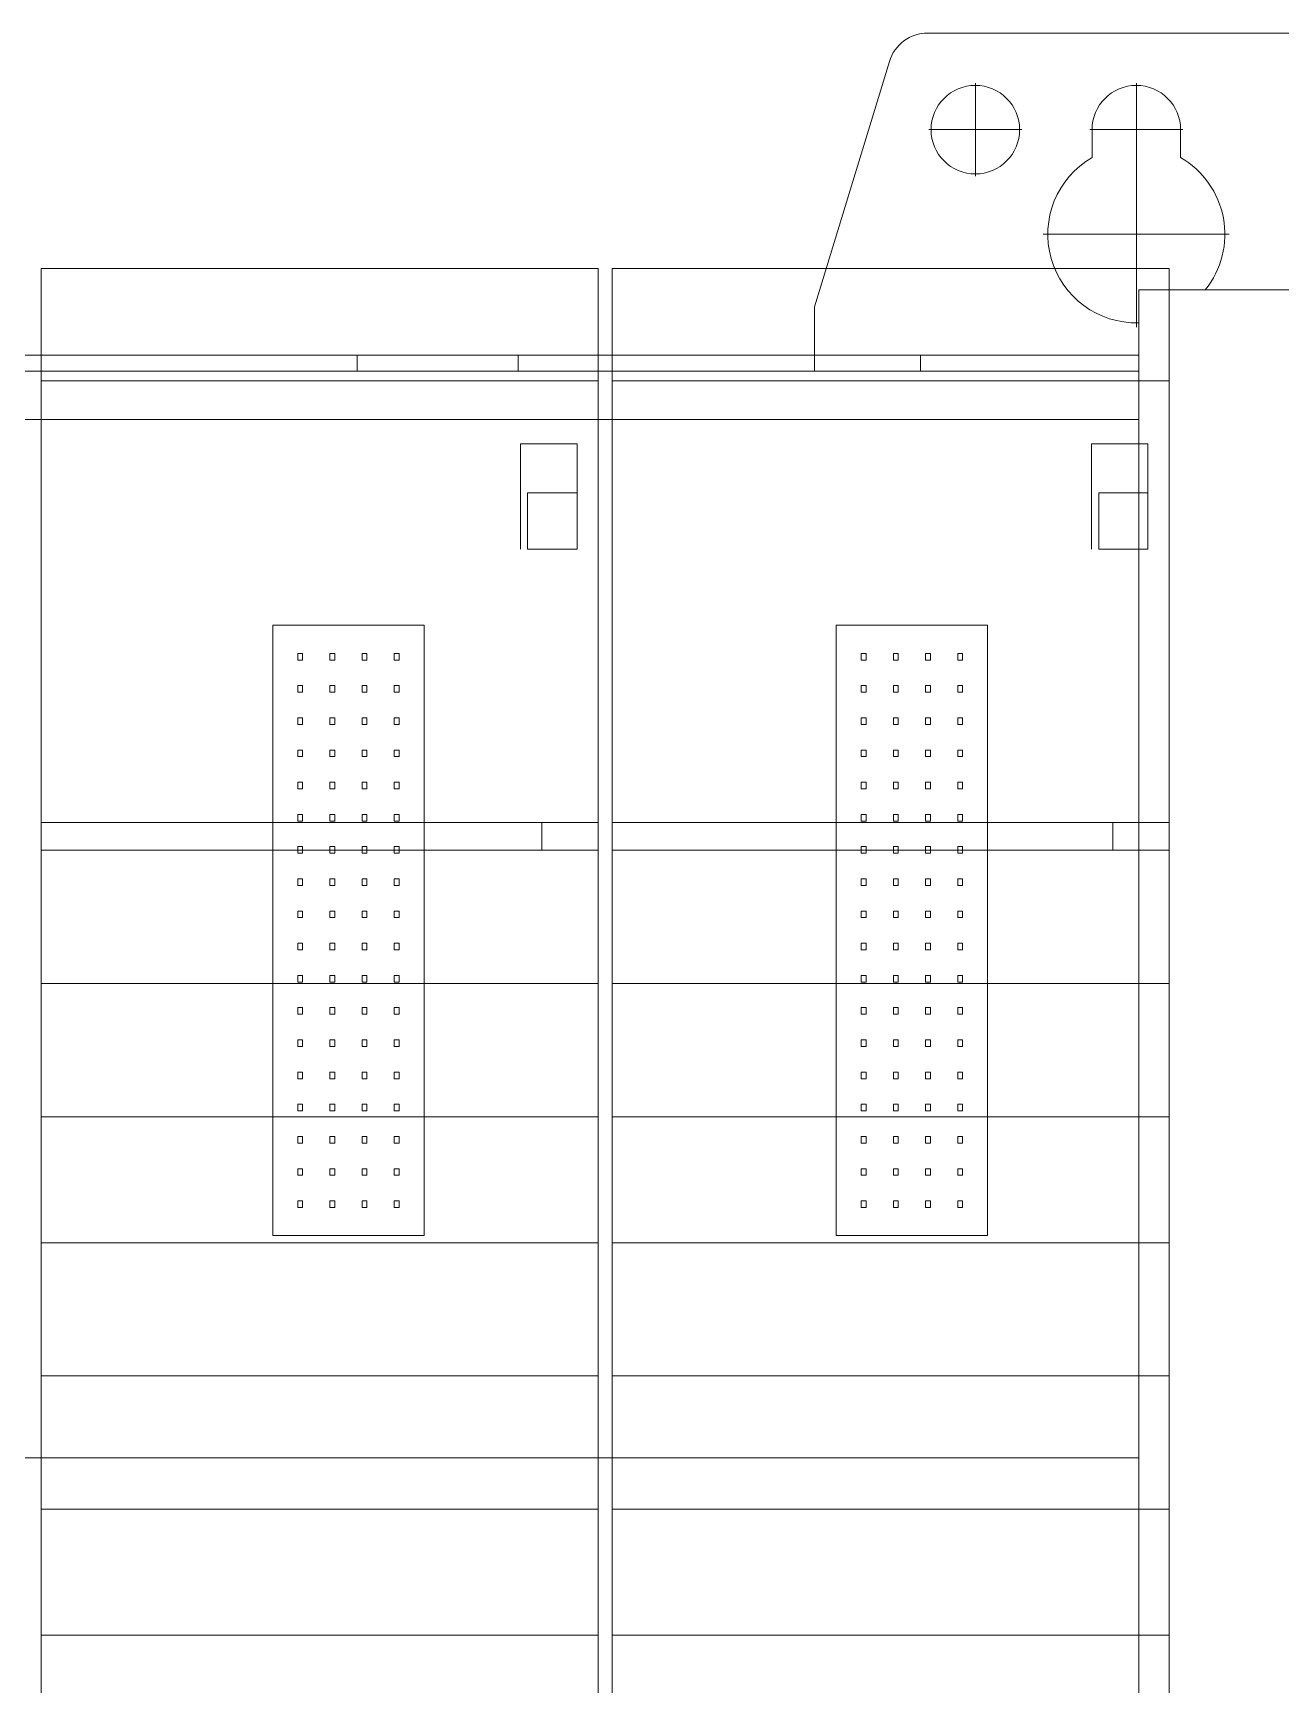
# Model space of a CAD drawing. Header units: millimetres. Extents: x 0 to 3780, y 0 to 2673.
# Drawn here: x 600.3 to 677.8, y 525 to 627.6 of the extents above; entities that cross this region are included whole.
import ezdxf

# ---------------------------------------------------------------- set-up
doc = ezdxf.new("R2010")
doc.units = ezdxf.units.MM
for name, color, linetype, lineweight in [('AM_0', 7, 'Continuous', 5), ('AM_7', 7, 'Continuous', 5), ('AM_9', 6, 'Continuous', 5)]:
    doc.layers.add(name, color=color, linetype=linetype, lineweight=lineweight)

msp = doc.modelspace()

# ---------------------------------------------------------------- linework, layer by layer
at = {"lineweight": 0}
for p, q in [((635.41, 612.95), (600.81, 612.95)), ((670.88, 612.95), (636.28, 612.95)), ((600.81, 605.98), (635.41, 605.98)), ((636.28, 605.98), (670.88, 605.98)), ((630.59, 595.53), (630.59, 602.07)), ((634.1, 602.07), (630.59, 602.07)), ((634.1, 599.03), (634.1, 602.07)), ((666.06, 595.53), (666.06, 602.07)), ((669.56, 602.07), (666.06, 602.07)), ((669.56, 599.03), (669.56, 602.07)), ((631.03, 599.03), (634.1, 599.03)), ((631.03, 599.03), (631.03, 595.53)), ((634.1, 595.53), (634.1, 599.03)), ((666.5, 599.03), (669.56, 599.03)), ((666.5, 599.03), (666.5, 595.53)), ((669.56, 595.53), (669.56, 599.03)), ((631.03, 595.53), (634.1, 595.53)), ((666.5, 595.53), (669.56, 595.53)), ((600.81, 578.56), (635.41, 578.56)), ((631.91, 576.83), (631.91, 578.56)), ((636.28, 578.56), (670.88, 578.56)), ((667.38, 576.83), (667.38, 578.56)), ((600.81, 576.83), (635.41, 576.83)), ((636.28, 576.83), (670.88, 576.83)), ((600.81, 568.55), (635.41, 568.55)), ((636.28, 568.55), (670.88, 568.55)), ((600.81, 560.28), (635.41, 560.28)), ((636.28, 560.28), (670.88, 560.28)), ((600.81, 552.45), (635.41, 552.45)), ((636.28, 552.45), (670.88, 552.45)), ((600.81, 544.18), (635.41, 544.18)), ((636.28, 544.18), (670.88, 544.18)), ((600.81, 535.9), (635.41, 535.9)), ((636.28, 535.9), (670.88, 535.9)), ((600.81, 528.08), (635.41, 528.08)), ((636.28, 528.08), (670.88, 528.08))]:
    msp.add_line(p, q, dxfattribs=at)
for points in [[(635.41, 470.62), (600.81, 470.62), (600.81, 612.95), (635.41, 612.95)], [(600.81, 612.95), (600.81, 470.62), (635.41, 470.62), (635.41, 612.95)], [(670.88, 470.62), (636.28, 470.62), (636.28, 612.95), (670.88, 612.95)], [(636.28, 612.95), (636.28, 470.62), (670.88, 470.62), (670.88, 612.95)], [(634.1, 595.53), (634.1, 599.03), (631.03, 599.03), (631.03, 595.53)], [(669.56, 595.53), (669.56, 599.03), (666.5, 599.03), (666.5, 595.53)]]:
    msp.add_lwpolyline(points, close=True, dxfattribs=at)
at = {"layer": 'AM_0'}
for p, q in [((681.79, 627.58), (655.89, 627.58)), ((653.5, 625.81), (648.84, 610.58)), ((666.09, 621.58), (666.09, 619.84)), ((671.59, 619.84), (671.59, 621.58)), ((678.89, 611.63), (668.99, 611.63)), ((668.99, 611.63), (668.99, 466.35)), ((648.84, 610.58), (648.84, 607.58)), ((493.64, 607.58), (668.99, 607.58)), ((493.64, 606.58), (668.99, 606.58)), ((668.99, 603.57), (493.64, 603.57)), ((624.6, 590.8), (615.2, 590.8)), ((615.2, 590.8), (615.2, 552.9)), ((624.6, 552.9), (624.6, 590.8)), ((659.6, 590.8), (650.2, 590.8)), ((650.2, 590.8), (650.2, 552.9)), ((659.6, 552.9), (659.6, 590.8)), ((616.75, 589.05), (616.75, 588.64)), ((617.05, 589.05), (616.75, 589.05)), ((617.05, 588.64), (617.05, 589.05)), ((618.75, 589.05), (618.75, 588.64)), ((619.05, 589.05), (618.75, 589.05)), ((619.05, 588.64), (619.05, 589.05)), ((620.75, 589.05), (620.75, 588.64)), ((621.05, 589.05), (620.75, 589.05)), ((621.05, 588.64), (621.05, 589.05)), ((622.75, 589.05), (622.75, 588.64)), ((623.05, 589.05), (622.75, 589.05)), ((623.05, 588.64), (623.05, 589.05)), ((651.75, 589.05), (651.75, 588.64)), ((652.05, 589.05), (651.75, 589.05)), ((652.05, 588.64), (652.05, 589.05)), ((653.75, 589.05), (653.75, 588.64)), ((654.05, 589.05), (653.75, 589.05)), ((654.05, 588.64), (654.05, 589.05)), ((655.75, 589.05), (655.75, 588.64)), ((656.05, 589.05), (655.75, 589.05)), ((656.05, 588.64), (656.05, 589.05)), ((657.75, 589.05), (657.75, 588.64)), ((658.05, 589.05), (657.75, 589.05)), ((658.05, 588.64), (658.05, 589.05)), ((616.75, 588.64), (617.05, 588.64)), ((618.75, 588.64), (619.05, 588.64)), ((620.75, 588.64), (621.05, 588.64)), ((622.75, 588.64), (623.05, 588.64)), ((651.75, 588.64), (652.05, 588.64)), ((653.75, 588.64), (654.05, 588.64)), ((655.75, 588.64), (656.05, 588.64)), ((657.75, 588.64), (658.05, 588.64)), ((616.75, 587.05), (616.75, 586.64)), ((617.05, 587.05), (616.75, 587.05)), ((617.05, 586.64), (617.05, 587.05)), ((618.75, 587.05), (618.75, 586.64)), ((619.05, 587.05), (618.75, 587.05)), ((619.05, 586.64), (619.05, 587.05)), ((620.75, 587.05), (620.75, 586.64)), ((621.05, 587.05), (620.75, 587.05)), ((621.05, 586.64), (621.05, 587.05)), ((622.75, 587.05), (622.75, 586.64)), ((623.05, 587.05), (622.75, 587.05)), ((623.05, 586.64), (623.05, 587.05)), ((651.75, 587.05), (651.75, 586.64)), ((652.05, 587.05), (651.75, 587.05)), ((652.05, 586.64), (652.05, 587.05)), ((653.75, 587.05), (653.75, 586.64)), ((654.05, 587.05), (653.75, 587.05)), ((654.05, 586.64), (654.05, 587.05)), ((656.05, 587.05), (655.75, 587.05)), ((655.75, 587.05), (655.75, 586.64)), ((656.05, 586.64), (656.05, 587.05)), ((657.75, 587.05), (657.75, 586.64)), ((658.05, 587.05), (657.75, 587.05)), ((658.05, 586.64), (658.05, 587.05)), ((616.75, 586.64), (617.05, 586.64)), ((618.75, 586.64), (619.05, 586.64)), ((620.75, 586.64), (621.05, 586.64)), ((622.75, 586.64), (623.05, 586.64)), ((651.75, 586.64), (652.05, 586.64)), ((653.75, 586.64), (654.05, 586.64)), ((655.75, 586.64), (656.05, 586.64)), ((657.75, 586.64), (658.05, 586.64)), ((616.75, 585.05), (616.75, 584.64)), ((617.05, 585.05), (616.75, 585.05)), ((617.05, 584.64), (617.05, 585.05)), ((618.75, 585.05), (618.75, 584.64)), ((619.05, 585.05), (618.75, 585.05)), ((619.05, 584.64), (619.05, 585.05)), ((620.75, 585.05), (620.75, 584.64)), ((621.05, 585.05), (620.75, 585.05)), ((621.05, 584.64), (621.05, 585.05)), ((622.75, 585.05), (622.75, 584.64)), ((623.05, 585.05), (622.75, 585.05)), ((623.05, 584.64), (623.05, 585.05)), ((651.75, 585.05), (651.75, 584.64)), ((652.05, 585.05), (651.75, 585.05)), ((652.05, 584.64), (652.05, 585.05)), ((653.75, 585.05), (653.75, 584.64)), ((654.05, 585.05), (653.75, 585.05)), ((654.05, 584.64), (654.05, 585.05)), ((655.75, 585.05), (655.75, 584.64)), ((656.05, 585.05), (655.75, 585.05)), ((656.05, 584.64), (656.05, 585.05)), ((658.05, 585.05), (657.75, 585.05)), ((657.75, 585.05), (657.75, 584.64)), ((658.05, 584.64), (658.05, 585.05)), ((616.75, 584.64), (617.05, 584.64)), ((618.75, 584.64), (619.05, 584.64)), ((620.75, 584.64), (621.05, 584.64)), ((622.75, 584.64), (623.05, 584.64)), ((651.75, 584.64), (652.05, 584.64)), ((653.75, 584.64), (654.05, 584.64)), ((655.75, 584.64), (656.05, 584.64)), ((657.75, 584.64), (658.05, 584.64)), ((617.05, 583.05), (616.75, 583.05)), ((616.75, 583.05), (616.75, 582.64)), ((617.05, 582.64), (617.05, 583.05)), ((618.75, 583.05), (618.75, 582.64)), ((619.05, 583.05), (618.75, 583.05)), ((619.05, 582.64), (619.05, 583.05)), ((620.75, 583.05), (620.75, 582.64)), ((621.05, 583.05), (620.75, 583.05)), ((621.05, 582.64), (621.05, 583.05)), ((622.75, 583.05), (622.75, 582.64)), ((623.05, 583.05), (622.75, 583.05)), ((623.05, 582.64), (623.05, 583.05)), ((651.75, 583.05), (651.75, 582.64)), ((652.05, 583.05), (651.75, 583.05)), ((652.05, 582.64), (652.05, 583.05)), ((653.75, 583.05), (653.75, 582.64)), ((654.05, 583.05), (653.75, 583.05)), ((654.05, 582.64), (654.05, 583.05)), ((655.75, 583.05), (655.75, 582.64)), ((656.05, 583.05), (655.75, 583.05)), ((656.05, 582.64), (656.05, 583.05)), ((657.75, 583.05), (657.75, 582.64)), ((658.05, 583.05), (657.75, 583.05)), ((658.05, 582.64), (658.05, 583.05)), ((616.75, 582.64), (617.05, 582.64)), ((618.75, 582.64), (619.05, 582.64)), ((620.75, 582.64), (621.05, 582.64)), ((622.75, 582.64), (623.05, 582.64)), ((651.75, 582.64), (652.05, 582.64)), ((653.75, 582.64), (654.05, 582.64)), ((655.75, 582.64), (656.05, 582.64)), ((657.75, 582.64), (658.05, 582.64)), ((616.75, 581.05), (616.75, 580.64)), ((617.05, 581.05), (616.75, 581.05)), ((617.05, 580.64), (617.05, 581.05)), ((618.75, 581.05), (618.75, 580.64)), ((619.05, 581.05), (618.75, 581.05)), ((619.05, 580.64), (619.05, 581.05)), ((620.75, 581.05), (620.75, 580.64)), ((621.05, 581.05), (620.75, 581.05)), ((621.05, 580.64), (621.05, 581.05)), ((622.75, 581.05), (622.75, 580.64)), ((623.05, 581.05), (622.75, 581.05)), ((623.05, 580.64), (623.05, 581.05)), ((651.75, 581.05), (651.75, 580.64)), ((652.05, 581.05), (651.75, 581.05)), ((652.05, 580.64), (652.05, 581.05)), ((653.75, 581.05), (653.75, 580.64)), ((654.05, 581.05), (653.75, 581.05)), ((654.05, 580.64), (654.05, 581.05)), ((655.75, 581.05), (655.75, 580.64)), ((656.05, 581.05), (655.75, 581.05)), ((656.05, 580.64), (656.05, 581.05)), ((657.75, 581.05), (657.75, 580.64)), ((658.05, 581.05), (657.75, 581.05)), ((658.05, 580.64), (658.05, 581.05)), ((616.75, 580.64), (617.05, 580.64)), ((618.75, 580.64), (619.05, 580.64)), ((620.75, 580.64), (621.05, 580.64)), ((622.75, 580.64), (623.05, 580.64)), ((651.75, 580.64), (652.05, 580.64)), ((653.75, 580.64), (654.05, 580.64)), ((655.75, 580.64), (656.05, 580.64)), ((657.75, 580.64), (658.05, 580.64)), ((616.75, 579.05), (616.75, 578.64)), ((617.05, 579.05), (616.75, 579.05)), ((616.75, 578.64), (617.05, 578.64)), ((617.05, 578.64), (617.05, 579.05)), ((618.75, 579.05), (618.75, 578.64)), ((619.05, 579.05), (618.75, 579.05)), ((618.75, 578.64), (619.05, 578.64)), ((619.05, 578.64), (619.05, 579.05)), ((620.75, 579.05), (620.75, 578.64)), ((621.05, 579.05), (620.75, 579.05)), ((620.75, 578.64), (621.05, 578.64)), ((621.05, 578.64), (621.05, 579.05)), ((622.75, 579.05), (622.75, 578.64)), ((623.05, 579.05), (622.75, 579.05)), ((622.75, 578.64), (623.05, 578.64)), ((623.05, 578.64), (623.05, 579.05)), ((651.75, 579.05), (651.75, 578.64)), ((652.05, 579.05), (651.75, 579.05)), ((651.75, 578.64), (652.05, 578.64)), ((652.05, 578.64), (652.05, 579.05)), ((653.75, 579.05), (653.75, 578.64)), ((654.05, 579.05), (653.75, 579.05)), ((653.75, 578.64), (654.05, 578.64)), ((654.05, 578.64), (654.05, 579.05)), ((655.75, 579.05), (655.75, 578.64)), ((656.05, 579.05), (655.75, 579.05)), ((655.75, 578.64), (656.05, 578.64)), ((656.05, 578.64), (656.05, 579.05)), ((657.75, 579.05), (657.75, 578.64)), ((658.05, 579.05), (657.75, 579.05)), ((657.75, 578.64), (658.05, 578.64)), ((658.05, 578.64), (658.05, 579.05)), ((616.75, 577.05), (616.75, 576.64)), ((617.05, 577.05), (616.75, 577.05)), ((616.75, 576.64), (617.05, 576.64)), ((617.05, 576.64), (617.05, 577.05)), ((618.75, 577.05), (618.75, 576.64)), ((619.05, 577.05), (618.75, 577.05)), ((618.75, 576.64), (619.05, 576.64)), ((619.05, 576.64), (619.05, 577.05)), ((620.75, 577.05), (620.75, 576.64)), ((621.05, 577.05), (620.75, 577.05)), ((620.75, 576.64), (621.05, 576.64)), ((621.05, 576.64), (621.05, 577.05)), ((622.75, 577.05), (622.75, 576.64)), ((623.05, 577.05), (622.75, 577.05)), ((622.75, 576.64), (623.05, 576.64)), ((623.05, 576.64), (623.05, 577.05)), ((651.75, 577.05), (651.75, 576.64)), ((652.05, 577.05), (651.75, 577.05)), ((651.75, 576.64), (652.05, 576.64)), ((652.05, 576.64), (652.05, 577.05)), ((653.75, 577.05), (653.75, 576.64)), ((654.05, 577.05), (653.75, 577.05)), ((653.75, 576.64), (654.05, 576.64)), ((654.05, 576.64), (654.05, 577.05)), ((655.75, 577.05), (655.75, 576.64)), ((656.05, 577.05), (655.75, 577.05)), ((655.75, 576.64), (656.05, 576.64)), ((656.05, 576.64), (656.05, 577.05)), ((657.75, 577.05), (657.75, 576.64)), ((658.05, 577.05), (657.75, 577.05)), ((657.75, 576.64), (658.05, 576.64)), ((658.05, 576.64), (658.05, 577.05)), ((616.75, 575.05), (616.75, 574.64)), ((617.05, 575.05), (616.75, 575.05)), ((616.75, 574.64), (617.05, 574.64)), ((617.05, 574.64), (617.05, 575.05)), ((618.75, 575.05), (618.75, 574.64)), ((619.05, 575.05), (618.75, 575.05)), ((618.75, 574.64), (619.05, 574.64)), ((619.05, 574.64), (619.05, 575.05)), ((620.75, 575.05), (620.75, 574.64)), ((621.05, 575.05), (620.75, 575.05)), ((620.75, 574.64), (621.05, 574.64)), ((621.05, 574.64), (621.05, 575.05)), ((622.75, 575.05), (622.75, 574.64)), ((623.05, 575.05), (622.75, 575.05)), ((622.75, 574.64), (623.05, 574.64)), ((623.05, 574.64), (623.05, 575.05)), ((652.05, 575.05), (651.75, 575.05)), ((651.75, 575.05), (651.75, 574.64)), ((651.75, 574.64), (652.05, 574.64)), ((652.05, 574.64), (652.05, 575.05)), ((653.75, 575.05), (653.75, 574.64)), ((654.05, 575.05), (653.75, 575.05)), ((653.75, 574.64), (654.05, 574.64)), ((654.05, 574.64), (654.05, 575.05)), ((655.75, 575.05), (655.75, 574.64)), ((656.05, 575.05), (655.75, 575.05)), ((655.75, 574.64), (656.05, 574.64)), ((656.05, 574.64), (656.05, 575.05)), ((657.75, 575.05), (657.75, 574.64)), ((658.05, 575.05), (657.75, 575.05)), ((657.75, 574.64), (658.05, 574.64)), ((658.05, 574.64), (658.05, 575.05)), ((617.05, 573.05), (616.75, 573.05)), ((616.75, 573.05), (616.75, 572.64)), ((616.75, 572.64), (617.05, 572.64)), ((617.05, 572.64), (617.05, 573.05)), ((618.75, 573.05), (618.75, 572.64)), ((619.05, 573.05), (618.75, 573.05)), ((618.75, 572.64), (619.05, 572.64)), ((619.05, 572.64), (619.05, 573.05)), ((620.75, 573.05), (620.75, 572.64)), ((621.05, 573.05), (620.75, 573.05)), ((620.75, 572.64), (621.05, 572.64)), ((621.05, 572.64), (621.05, 573.05)), ((622.75, 573.05), (622.75, 572.64)), ((623.05, 573.05), (622.75, 573.05)), ((622.75, 572.64), (623.05, 572.64)), ((623.05, 572.64), (623.05, 573.05)), ((651.75, 573.05), (651.75, 572.64)), ((652.05, 573.05), (651.75, 573.05)), ((651.75, 572.64), (652.05, 572.64)), ((652.05, 572.64), (652.05, 573.05)), ((653.75, 573.05), (653.75, 572.64)), ((654.05, 573.05), (653.75, 573.05)), ((653.75, 572.64), (654.05, 572.64)), ((654.05, 572.64), (654.05, 573.05)), ((655.75, 573.05), (655.75, 572.64)), ((656.05, 573.05), (655.75, 573.05)), ((655.75, 572.64), (656.05, 572.64)), ((656.05, 572.64), (656.05, 573.05)), ((657.75, 573.05), (657.75, 572.64)), ((658.05, 573.05), (657.75, 573.05)), ((657.75, 572.64), (658.05, 572.64)), ((658.05, 572.64), (658.05, 573.05)), ((617.05, 571.05), (616.75, 571.05)), ((616.75, 571.05), (616.75, 570.64)), ((616.75, 570.64), (617.05, 570.64)), ((617.05, 570.64), (617.05, 571.05)), ((618.75, 571.05), (618.75, 570.64)), ((619.05, 571.05), (618.75, 571.05)), ((618.75, 570.64), (619.05, 570.64)), ((619.05, 570.64), (619.05, 571.05)), ((620.75, 571.05), (620.75, 570.64)), ((621.05, 571.05), (620.75, 571.05)), ((620.75, 570.64), (621.05, 570.64)), ((621.05, 570.64), (621.05, 571.05)), ((622.75, 571.05), (622.75, 570.64)), ((623.05, 571.05), (622.75, 571.05)), ((622.75, 570.64), (623.05, 570.64)), ((623.05, 570.64), (623.05, 571.05)), ((652.05, 571.05), (651.75, 571.05)), ((651.75, 571.05), (651.75, 570.64)), ((651.75, 570.64), (652.05, 570.64)), ((652.05, 570.64), (652.05, 571.05)), ((653.75, 571.05), (653.75, 570.64)), ((654.05, 571.05), (653.75, 571.05)), ((653.75, 570.64), (654.05, 570.64)), ((654.05, 570.64), (654.05, 571.05)), ((655.75, 571.05), (655.75, 570.64)), ((656.05, 571.05), (655.75, 571.05)), ((655.75, 570.64), (656.05, 570.64)), ((656.05, 570.64), (656.05, 571.05)), ((657.75, 571.05), (657.75, 570.64)), ((658.05, 571.05), (657.75, 571.05)), ((657.75, 570.64), (658.05, 570.64)), ((658.05, 570.64), (658.05, 571.05)), ((617.05, 569.05), (616.75, 569.05)), ((616.75, 569.05), (616.75, 568.64)), ((616.75, 568.64), (617.05, 568.64)), ((617.05, 568.64), (617.05, 569.05)), ((618.75, 569.05), (618.75, 568.64)), ((619.05, 569.05), (618.75, 569.05)), ((618.75, 568.64), (619.05, 568.64)), ((619.05, 568.64), (619.05, 569.05)), ((620.75, 569.05), (620.75, 568.64)), ((621.05, 569.05), (620.75, 569.05)), ((620.75, 568.64), (621.05, 568.64)), ((621.05, 568.64), (621.05, 569.05)), ((622.75, 569.05), (622.75, 568.64)), ((623.05, 569.05), (622.75, 569.05)), ((622.75, 568.64), (623.05, 568.64)), ((623.05, 568.64), (623.05, 569.05)), ((652.05, 569.05), (651.75, 569.05)), ((651.75, 569.05), (651.75, 568.64)), ((651.75, 568.64), (652.05, 568.64)), ((652.05, 568.64), (652.05, 569.05)), ((653.75, 569.05), (653.75, 568.64)), ((654.05, 569.05), (653.75, 569.05)), ((653.75, 568.64), (654.05, 568.64)), ((654.05, 568.64), (654.05, 569.05)), ((655.75, 569.05), (655.75, 568.64)), ((656.05, 569.05), (655.75, 569.05)), ((655.75, 568.64), (656.05, 568.64)), ((656.05, 568.64), (656.05, 569.05)), ((657.75, 569.05), (657.75, 568.64)), ((658.05, 569.05), (657.75, 569.05)), ((657.75, 568.64), (658.05, 568.64)), ((658.05, 568.64), (658.05, 569.05)), ((617.05, 567.05), (616.75, 567.05)), ((616.75, 567.05), (616.75, 566.64)), ((616.75, 566.64), (617.05, 566.64)), ((617.05, 566.64), (617.05, 567.05)), ((618.75, 567.05), (618.75, 566.64)), ((619.05, 567.05), (618.75, 567.05)), ((618.75, 566.64), (619.05, 566.64)), ((619.05, 566.64), (619.05, 567.05)), ((620.75, 567.05), (620.75, 566.64)), ((621.05, 567.05), (620.75, 567.05)), ((620.75, 566.64), (621.05, 566.64)), ((621.05, 566.64), (621.05, 567.05)), ((622.75, 567.05), (622.75, 566.64)), ((623.05, 567.05), (622.75, 567.05)), ((622.75, 566.64), (623.05, 566.64)), ((623.05, 566.64), (623.05, 567.05)), ((651.75, 567.05), (651.75, 566.64)), ((652.05, 567.05), (651.75, 567.05)), ((651.75, 566.64), (652.05, 566.64)), ((652.05, 566.64), (652.05, 567.05)), ((653.75, 567.05), (653.75, 566.64)), ((654.05, 567.05), (653.75, 567.05)), ((653.75, 566.64), (654.05, 566.64)), ((654.05, 566.64), (654.05, 567.05)), ((655.75, 567.05), (655.75, 566.64)), ((656.05, 567.05), (655.75, 567.05)), ((655.75, 566.64), (656.05, 566.64)), ((656.05, 566.64), (656.05, 567.05)), ((658.05, 567.05), (657.75, 567.05)), ((657.75, 567.05), (657.75, 566.64)), ((657.75, 566.64), (658.05, 566.64)), ((658.05, 566.64), (658.05, 567.05)), ((616.75, 565.05), (616.75, 564.64)), ((617.05, 565.05), (616.75, 565.05)), ((616.75, 564.64), (617.05, 564.64)), ((617.05, 564.64), (617.05, 565.05)), ((618.75, 565.05), (618.75, 564.64)), ((619.05, 565.05), (618.75, 565.05)), ((618.75, 564.64), (619.05, 564.64)), ((619.05, 564.64), (619.05, 565.05)), ((620.75, 565.05), (620.75, 564.64)), ((621.05, 565.05), (620.75, 565.05)), ((620.75, 564.64), (621.05, 564.64)), ((621.05, 564.64), (621.05, 565.05)), ((622.75, 565.05), (622.75, 564.64)), ((623.05, 565.05), (622.75, 565.05)), ((622.75, 564.64), (623.05, 564.64)), ((623.05, 564.64), (623.05, 565.05)), ((652.05, 565.05), (651.75, 565.05)), ((651.75, 565.05), (651.75, 564.64)), ((651.75, 564.64), (652.05, 564.64)), ((652.05, 564.64), (652.05, 565.05)), ((653.75, 565.05), (653.75, 564.64)), ((654.05, 565.05), (653.75, 565.05)), ((653.75, 564.64), (654.05, 564.64)), ((654.05, 564.64), (654.05, 565.05)), ((655.75, 565.05), (655.75, 564.64)), ((656.05, 565.05), (655.75, 565.05)), ((655.75, 564.64), (656.05, 564.64)), ((656.05, 564.64), (656.05, 565.05)), ((657.75, 565.05), (657.75, 564.64)), ((658.05, 565.05), (657.75, 565.05)), ((657.75, 564.64), (658.05, 564.64)), ((658.05, 564.64), (658.05, 565.05)), ((616.75, 563.05), (616.75, 562.64)), ((617.05, 563.05), (616.75, 563.05)), ((616.75, 562.64), (617.05, 562.64)), ((617.05, 562.64), (617.05, 563.05)), ((618.75, 563.05), (618.75, 562.64)), ((619.05, 563.05), (618.75, 563.05)), ((618.75, 562.64), (619.05, 562.64)), ((619.05, 562.64), (619.05, 563.05)), ((620.75, 563.05), (620.75, 562.64)), ((621.05, 563.05), (620.75, 563.05)), ((620.75, 562.64), (621.05, 562.64)), ((621.05, 562.64), (621.05, 563.05)), ((622.75, 563.05), (622.75, 562.64)), ((623.05, 563.05), (622.75, 563.05)), ((622.75, 562.64), (623.05, 562.64)), ((623.05, 562.64), (623.05, 563.05)), ((652.05, 563.05), (651.75, 563.05)), ((651.75, 563.05), (651.75, 562.64)), ((651.75, 562.64), (652.05, 562.64)), ((652.05, 562.64), (652.05, 563.05)), ((653.75, 563.05), (653.75, 562.64)), ((654.05, 563.05), (653.75, 563.05)), ((653.75, 562.64), (654.05, 562.64)), ((654.05, 562.64), (654.05, 563.05)), ((655.75, 563.05), (655.75, 562.64)), ((656.05, 563.05), (655.75, 563.05)), ((655.75, 562.64), (656.05, 562.64)), ((656.05, 562.64), (656.05, 563.05)), ((657.75, 563.05), (657.75, 562.64)), ((658.05, 563.05), (657.75, 563.05)), ((657.75, 562.64), (658.05, 562.64)), ((658.05, 562.64), (658.05, 563.05)), ((616.75, 561.05), (616.75, 560.64)), ((617.05, 561.05), (616.75, 561.05)), ((616.75, 560.64), (617.05, 560.64)), ((617.05, 560.64), (617.05, 561.05)), ((618.75, 561.05), (618.75, 560.64)), ((619.05, 561.05), (618.75, 561.05)), ((618.75, 560.64), (619.05, 560.64)), ((619.05, 560.64), (619.05, 561.05)), ((620.75, 561.05), (620.75, 560.64)), ((621.05, 561.05), (620.75, 561.05)), ((620.75, 560.64), (621.05, 560.64)), ((621.05, 560.64), (621.05, 561.05)), ((622.75, 561.05), (622.75, 560.64)), ((623.05, 561.05), (622.75, 561.05)), ((622.75, 560.64), (623.05, 560.64)), ((623.05, 560.64), (623.05, 561.05)), ((652.05, 561.05), (651.75, 561.05)), ((651.75, 561.05), (651.75, 560.64)), ((651.75, 560.64), (652.05, 560.64)), ((652.05, 560.64), (652.05, 561.05)), ((653.75, 561.05), (653.75, 560.64)), ((654.05, 561.05), (653.75, 561.05)), ((653.75, 560.64), (654.05, 560.64)), ((654.05, 560.64), (654.05, 561.05)), ((655.75, 561.05), (655.75, 560.64)), ((656.05, 561.05), (655.75, 561.05)), ((655.75, 560.64), (656.05, 560.64)), ((656.05, 560.64), (656.05, 561.05)), ((657.75, 561.05), (657.75, 560.64)), ((658.05, 561.05), (657.75, 561.05)), ((657.75, 560.64), (658.05, 560.64)), ((658.05, 560.64), (658.05, 561.05)), ((616.75, 559.05), (616.75, 558.64)), ((617.05, 559.05), (616.75, 559.05)), ((616.75, 558.64), (617.05, 558.64)), ((617.05, 558.64), (617.05, 559.05)), ((618.75, 559.05), (618.75, 558.64)), ((619.05, 559.05), (618.75, 559.05)), ((618.75, 558.64), (619.05, 558.64)), ((619.05, 558.64), (619.05, 559.05)), ((620.75, 559.05), (620.75, 558.64)), ((621.05, 559.05), (620.75, 559.05)), ((620.75, 558.64), (621.05, 558.64)), ((621.05, 558.64), (621.05, 559.05)), ((622.75, 559.05), (622.75, 558.64)), ((623.05, 559.05), (622.75, 559.05)), ((622.75, 558.64), (623.05, 558.64)), ((623.05, 558.64), (623.05, 559.05)), ((652.05, 559.05), (651.75, 559.05)), ((651.75, 559.05), (651.75, 558.64)), ((651.75, 558.64), (652.05, 558.64)), ((652.05, 558.64), (652.05, 559.05)), ((653.75, 559.05), (653.75, 558.64)), ((654.05, 559.05), (653.75, 559.05)), ((653.75, 558.64), (654.05, 558.64)), ((654.05, 558.64), (654.05, 559.05)), ((655.75, 559.05), (655.75, 558.64)), ((656.05, 559.05), (655.75, 559.05)), ((655.75, 558.64), (656.05, 558.64)), ((656.05, 558.64), (656.05, 559.05)), ((657.75, 559.05), (657.75, 558.64)), ((658.05, 559.05), (657.75, 559.05)), ((657.75, 558.64), (658.05, 558.64)), ((658.05, 558.64), (658.05, 559.05)), ((616.75, 557.05), (616.75, 556.64)), ((617.05, 557.05), (616.75, 557.05)), ((616.75, 556.64), (617.05, 556.64)), ((617.05, 556.64), (617.05, 557.05)), ((618.75, 557.05), (618.75, 556.64)), ((619.05, 557.05), (618.75, 557.05)), ((618.75, 556.64), (619.05, 556.64)), ((619.05, 556.64), (619.05, 557.05)), ((620.75, 557.05), (620.75, 556.64)), ((621.05, 557.05), (620.75, 557.05)), ((620.75, 556.64), (621.05, 556.64)), ((621.05, 556.64), (621.05, 557.05)), ((622.75, 557.05), (622.75, 556.64)), ((623.05, 557.05), (622.75, 557.05)), ((622.75, 556.64), (623.05, 556.64)), ((623.05, 556.64), (623.05, 557.05)), ((652.05, 557.05), (651.75, 557.05)), ((651.75, 557.05), (651.75, 556.64)), ((651.75, 556.64), (652.05, 556.64)), ((652.05, 556.64), (652.05, 557.05)), ((653.75, 557.05), (653.75, 556.64)), ((654.05, 557.05), (653.75, 557.05)), ((653.75, 556.64), (654.05, 556.64)), ((654.05, 556.64), (654.05, 557.05)), ((655.75, 557.05), (655.75, 556.64)), ((656.05, 557.05), (655.75, 557.05)), ((655.75, 556.64), (656.05, 556.64)), ((656.05, 556.64), (656.05, 557.05)), ((658.05, 557.05), (657.75, 557.05)), ((657.75, 557.05), (657.75, 556.64)), ((657.75, 556.64), (658.05, 556.64)), ((658.05, 556.64), (658.05, 557.05)), ((616.75, 555.05), (616.75, 554.64)), ((617.05, 555.05), (616.75, 555.05)), ((617.05, 554.64), (617.05, 555.05)), ((618.75, 555.05), (618.75, 554.64)), ((619.05, 555.05), (618.75, 555.05)), ((619.05, 554.64), (619.05, 555.05)), ((620.75, 555.05), (620.75, 554.64)), ((621.05, 555.05), (620.75, 555.05)), ((621.05, 554.64), (621.05, 555.05)), ((622.75, 555.05), (622.75, 554.64)), ((623.05, 555.05), (622.75, 555.05)), ((623.05, 554.64), (623.05, 555.05)), ((651.75, 555.05), (651.75, 554.64)), ((652.05, 555.05), (651.75, 555.05)), ((652.05, 554.64), (652.05, 555.05)), ((653.75, 555.05), (653.75, 554.64)), ((654.05, 555.05), (653.75, 555.05)), ((654.05, 554.64), (654.05, 555.05)), ((655.75, 555.05), (655.75, 554.64)), ((656.05, 555.05), (655.75, 555.05)), ((656.05, 554.64), (656.05, 555.05)), ((658.05, 555.05), (657.75, 555.05)), ((657.75, 555.05), (657.75, 554.64)), ((658.05, 554.64), (658.05, 555.05)), ((616.75, 554.64), (617.05, 554.64)), ((618.75, 554.64), (619.05, 554.64)), ((620.75, 554.64), (621.05, 554.64)), ((622.75, 554.64), (623.05, 554.64)), ((651.75, 554.64), (652.05, 554.64)), ((653.75, 554.64), (654.05, 554.64)), ((655.75, 554.64), (656.05, 554.64)), ((657.75, 554.64), (658.05, 554.64)), ((615.2, 552.9), (624.6, 552.9)), ((650.2, 552.9), (659.6, 552.9)), ((493.64, 539.1), (668.99, 539.1))]:
    msp.add_line(p, q, dxfattribs=at)
msp.add_circle((658.84, 621.58), 2.75, dxfattribs=at)
for centre, radius, start, end in [((655.89, 625.08), 2.5, 90, 163), ((668.84, 621.58), 2.75, 0, 180), ((668.84, 615.08), 5.5, 120, 271.5628), ((668.84, 615.08), 5.5, 321.1508, 60)]:
    msp.add_arc(centre, radius, start, end, dxfattribs=at)
at = {"layer": 'AM_7', "ltscale": 1.5}
for p, q in [((658.84, 618.69), (658.84, 624.47)), ((668.84, 609.31), (668.84, 624.47)), ((655.95, 621.58), (661.73, 621.58)), ((665.95, 621.58), (671.73, 621.58)), ((663.06, 615.08), (674.61, 615.08))]:
    msp.add_line(p, q, dxfattribs=at)
at = {"layer": 'AM_9', "ltscale": 2}
for p, q in [((620.44, 606.58), (620.44, 607.58)), ((630.44, 606.58), (630.44, 607.58)), ((648.84, 607.58), (648.84, 606.58)), ((655.44, 606.58), (655.44, 607.58))]:
    msp.add_line(p, q, dxfattribs=at)

doc.saveas('drawing.dxf')
